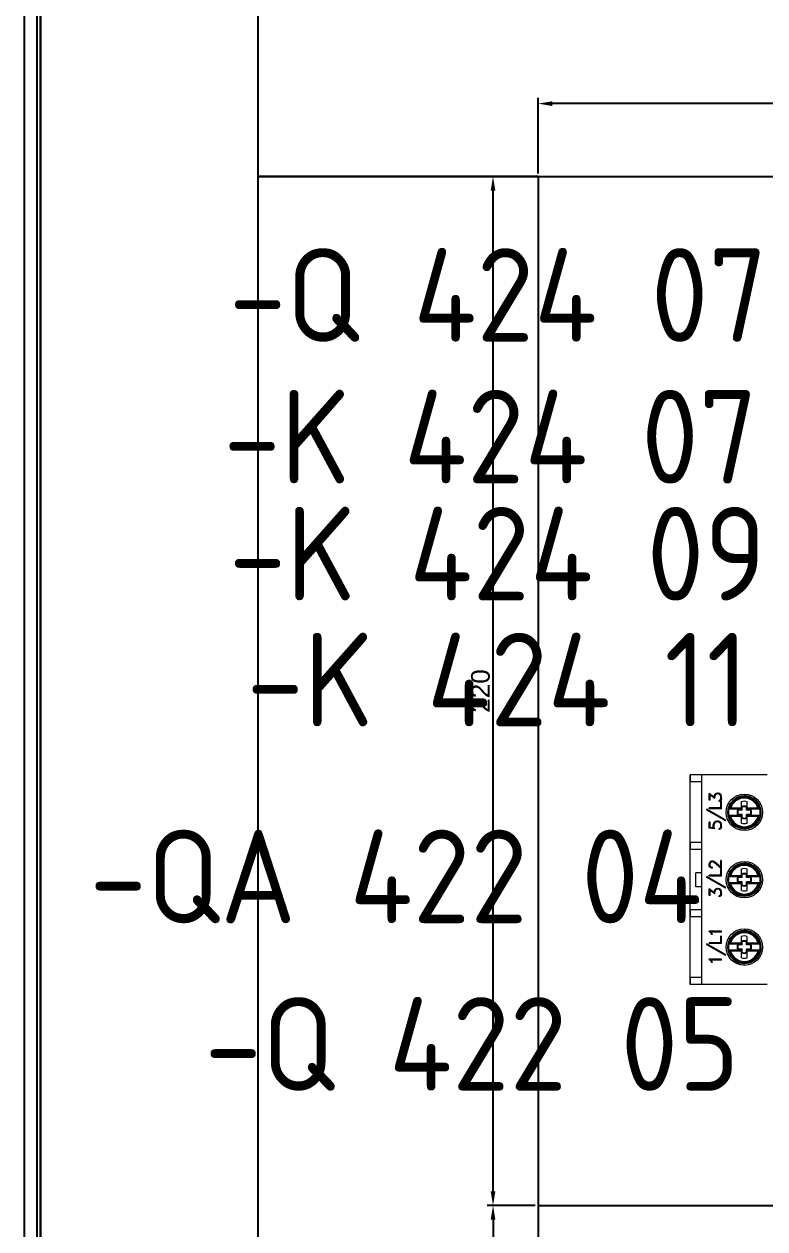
# Model space of a CAD drawing. Header units: millimetres. Extents: x 0 to 69574, y -5 to 41746.
# Drawn here: x 45240.5 to 45399, y 16214.4 to 16472 of the extents above; entities that cross this region are included whole.
import ezdxf
from ezdxf.enums import TextEntityAlignment as Align

# ---------------------------------------------------------------- set-up
doc = ezdxf.new("R2010")
doc.units = ezdxf.units.MM
doc.set_wipeout_variables(frame=1)
doc.layers.add('! NO PLOT !', color=7, linetype='Continuous', true_color=0xff75dd, plot=False)
doc.layers.add('000-PI-Oprema', color=30, linetype='Continuous', lineweight=5)
for name, color, linetype in [('000-PI-ORMAR', 2, 'Continuous'), ('000-PI_TEXT', 7, 'Continuous'), ('002-PI-Kabelska kanalica', 150, 'Continuous')]:
    doc.layers.add(name, color=color, linetype=linetype)
doc.styles.add('PI0', font='isocpeur.ttf', dxfattribs={"width": 0.9})
doc.styles.get("Standard").update_dxf_attribs({"font": 'arial.ttf'})
doc.dimstyles.new('ISO-25', dxfattribs={"dimtxt": 4, "dimasz": 3, "dimexe": 1.25, "dimexo": 0.625, "dimtad": 1, "dimtxsty": 'Standard', "dimcen": 3, "dimadec": 0, "dimazin": 0, "dimtfac": 1, "dimtmove": 0, "dimatfit": 3, "dimfxl": 1, "dimarcsym": 0})

# ---------------------------------------------------------------- blocks, each defined once
blk = doc.blocks.new('*U1083')
at = {"layer": '002-PI-Kabelska kanalica'}
for p, q in [((80, -100), (80, 836)), ((-20, -100), (80, -100))]:
    blk.add_line(p, q, dxfattribs=at)
blk = doc.blocks.new('*D753')
at = {"layer": '! NO PLOT !', "color": 0, "lineweight": -2, "ltscale": 0.25, "transparency": 16777216}
for p, q in [((45350.48, 16440.03), (45350.48, 16456.23)), ((45537.48, 16454.98), (45353.48, 16454.98)), ((45540.48, 16440.03), (45540.48, 16456.23))]:
    blk.add_line(p, q, dxfattribs=at)
at = {"layer": '! NO PLOT !', "color": 0, "ltscale": 0.25, "transparency": 16777216}
for points in [[(45353.48, 16455.48), (45353.48, 16454.48), (45350.48, 16454.98)], [(45537.48, 16455.48), (45537.48, 16454.48), (45540.48, 16454.98)]]:
    blk.add_solid(points, dxfattribs=at)
at = {"layer": 'Defpoints', "color": 0, "ltscale": 0.25, "transparency": 16777216}
for p in [(45350.48, 16454.98), (45350.48, 16439.4), (45540.48, 16439.4)]:
    blk.add_point(p, dxfattribs=at)
at = {"layer": '! NO PLOT !', "color": 0, "ltscale": 0.25, "transparency": 16777216, "insert": (45445.48, 16457.65), "char_height": 4, "attachment_point": 5}
blk.add_mtext('190', dxfattribs=at)
blk = doc.blocks.new('*D742')
at = {"layer": '! NO PLOT !', "color": 0, "lineweight": -2, "ltscale": 0.25, "transparency": 16777216}
for p, q in [((45331.11, 16439.4), (45342.07, 16439.4)), ((45340.82, 16222.4), (45340.82, 16436.4)), ((45349.86, 16219.4), (45339.57, 16219.4))]:
    blk.add_line(p, q, dxfattribs=at)
at = {"layer": '! NO PLOT !', "color": 0, "ltscale": 0.25, "transparency": 16777216}
for points in [[(45340.32, 16436.4), (45341.32, 16436.4), (45340.82, 16439.4)], [(45340.32, 16222.4), (45341.32, 16222.4), (45340.82, 16219.4)]]:
    blk.add_solid(points, dxfattribs=at)
at = {"layer": 'Defpoints', "color": 0, "ltscale": 0.25, "transparency": 16777216}
for p in [(45330.48, 16439.4), (45340.82, 16439.4), (45350.48, 16219.4)]:
    blk.add_point(p, dxfattribs=at)
at = {"layer": '! NO PLOT !', "color": 0, "ltscale": 0.25, "transparency": 16777216, "insert": (45338.15, 16329.4), "char_height": 4, "attachment_point": 5, "rotation": 90}
blk.add_mtext('220', dxfattribs=at)
blk = doc.blocks.new('8606.000_montažna')
at = {"layer": '000-PI-ORMAR'}
blk.add_line((50683.39, 38449.42), (50683.39, 36559.42), dxfattribs=at)
blk = doc.blocks.new('*D751')
at = {"layer": '! NO PLOT !', "color": 0, "lineweight": -2, "ltscale": 0.25, "transparency": 16777216}
for p, q in [((45349.86, 16219.4), (45339.57, 16219.4)), ((45340.82, 16216.4), (45340.82, 16182.4)), ((45349.86, 16179.4), (45339.57, 16179.4))]:
    blk.add_line(p, q, dxfattribs=at)
at = {"layer": '! NO PLOT !', "color": 0, "ltscale": 0.25, "transparency": 16777216}
for points in [[(45340.32, 16216.4), (45341.32, 16216.4), (45340.82, 16219.4)], [(45340.32, 16182.4), (45341.32, 16182.4), (45340.82, 16179.4)]]:
    blk.add_solid(points, dxfattribs=at)
at = {"layer": 'Defpoints', "color": 0, "ltscale": 0.25, "transparency": 16777216}
for p in [(45350.48, 16219.4), (45340.82, 16179.4), (45350.48, 16179.4)]:
    blk.add_point(p, dxfattribs=at)
at = {"layer": '! NO PLOT !', "color": 0, "ltscale": 0.25, "transparency": 16777216, "insert": (45338.15, 16199.4), "char_height": 4, "attachment_point": 5, "rotation": 90}
blk.add_mtext('40', dxfattribs=at)
blk = doc.blocks.new('*U1406')
at = {"layer": '002-PI-Kabelska kanalica'}
for p, q in [((-20, -100), (-20, 1510)), ((40, -100), (40, 1510)), ((-20, -100), (40, -100))]:
    blk.add_line(p, q, dxfattribs=at)
blk = doc.blocks.new('*U1086')
at = {"layer": '002-PI-Kabelska kanalica'}
for q in [(-20, 470), (20, -100)]:
    blk.add_line((-20, -100), q, dxfattribs=at)
blk = doc.blocks.new('3RW4026-1BB14')
blk.add_wipeout([(45618.42, 37573.12), (45663.22, 37573.12), (45663.22, 37448.12), (45618.42, 37448.12)]).dxf.layer = '000-PI-Oprema'
at = {"layer": '000-PI-Oprema'}
for p, q in [((45618.42, 37573.12), (45663.22, 37573.12)), ((45618.42, 37573.02), (45618.42, 37573.12)), ((45618.42, 37573.02), (45619.92, 37573.02)), ((45618.42, 37570.62), (45618.42, 37573.02)), ((45619.92, 37570.62), (45619.92, 37573.02)), ((45632.87, 37573.02), (45634.37, 37573.02)), ((45632.87, 37570.62), (45632.87, 37573.02)), ((45634.37, 37570.62), (45634.37, 37573.02)), ((45639.32, 37571.92), (45642.32, 37571.92)), ((45639.32, 37570.62), (45639.32, 37571.92)), ((45642.32, 37570.62), (45642.32, 37571.92)), ((45647.27, 37573.02), (45648.77, 37573.02)), ((45647.27, 37570.62), (45647.27, 37573.02)), ((45648.77, 37570.62), (45648.77, 37573.02)), ((45661.72, 37573.02), (45663.22, 37573.02)), ((45661.72, 37570.62), (45661.72, 37573.02)), ((45663.22, 37573.02), (45663.22, 37573.12)), ((45663.22, 37570.62), (45663.22, 37573.02)), ((45618.42, 37570.62), (45663.22, 37570.62)), ((45618.42, 37556.62), (45618.42, 37570.62)), ((45623.16, 37568.53), (45623.42, 37568.66)), ((45623.16, 37568.34), (45623.16, 37568.53)), ((45623.42, 37568.66), (45623.79, 37569.03)), ((45623.45, 37568.49), (45623.65, 37568.69)), ((45623.65, 37566.39), (45623.65, 37568.69)), ((45623.79, 37569.03), (45623.83, 37569.03)), ((45623.83, 37566.39), (45623.83, 37569.03)), ((45624.64, 37565.53), (45626.9, 37569.54)), ((45624.83, 37565.53), (45627.09, 37569.54)), ((45626.9, 37569.54), (45627.09, 37569.54)), ((45627.19, 37569.03), (45627.37, 37569.03)), ((45627.19, 37566.39), (45627.19, 37569.03)), ((45627.37, 37566.57), (45627.37, 37569.03)), ((45629.13, 37568.53), (45629.39, 37568.66)), ((45629.13, 37568.34), (45629.13, 37568.53)), ((45629.39, 37568.66), (45629.77, 37569.03)), ((45629.43, 37568.49), (45629.63, 37568.69)), ((45629.63, 37566.39), (45629.63, 37568.69)), ((45629.77, 37569.03), (45629.8, 37569.03)), ((45629.8, 37566.39), (45629.8, 37569.03)), ((45637.44, 37569.03), (45638.89, 37569.03)), ((45637.44, 37568.86), (45637.44, 37569.03)), ((45637.44, 37568.86), (45638.55, 37568.86)), ((45637.78, 37567.87), (45638.55, 37568.86)), ((45638.12, 37568.05), (45638.89, 37569.03)), ((45639.04, 37565.53), (45641.3, 37569.54)), ((45639.23, 37565.53), (45641.49, 37569.54)), ((45641.3, 37569.54), (45641.49, 37569.54)), ((45641.59, 37569.03), (45641.77, 37569.03)), ((45641.59, 37566.39), (45641.59, 37569.03)), ((45641.77, 37566.57), (45641.77, 37569.03)), ((45643.29, 37568.52), (45643.42, 37568.78)), ((45643.29, 37568.36), (45643.29, 37568.52)), ((45643.42, 37568.78), (45643.55, 37568.91)), ((45643.47, 37568.51), (45643.59, 37568.74)), ((45643.55, 37568.91), (45643.81, 37569.03)), ((45643.59, 37568.74), (45643.82, 37568.86)), ((45643.81, 37569.03), (45644.32, 37569.03)), ((45643.82, 37568.86), (45644.3, 37568.86)), ((45644.53, 37568.74), (45644.3, 37568.86)), ((45644.57, 37568.91), (45644.32, 37569.03)), ((45644.65, 37568.51), (45644.53, 37568.74)), ((45644.7, 37568.78), (45644.57, 37568.91)), ((45644.83, 37568.52), (45644.7, 37568.78)), ((45644.83, 37568.26), (45644.83, 37568.52)), ((45651.71, 37567.88), (45651.84, 37569.03)), ((45651.84, 37569.03), (45653.13, 37569.03)), ((45651.9, 37568.07), (45652.02, 37568.86)), ((45652.02, 37568.86), (45653.13, 37568.86)), ((45653.13, 37568.86), (45653.13, 37569.03)), ((45653.44, 37565.53), (45655.7, 37569.54)), ((45653.63, 37565.53), (45655.89, 37569.54)), ((45655.7, 37569.54), (45655.89, 37569.54)), ((45655.99, 37569.03), (45656.17, 37569.03)), ((45655.99, 37566.39), (45655.99, 37569.03)), ((45656.17, 37566.57), (45656.17, 37569.03)), ((45657.81, 37569.03), (45659.27, 37569.03)), ((45657.81, 37568.86), (45657.81, 37569.03)), ((45657.81, 37568.86), (45658.92, 37568.86)), ((45658.16, 37567.87), (45658.92, 37568.86)), ((45658.49, 37568.05), (45659.27, 37569.03)), ((45663.22, 37556.62), (45663.22, 37570.62)), ((45623.16, 37568.34), (45623.45, 37568.49)), ((45623.65, 37566.39), (45623.83, 37566.39)), ((45627.19, 37566.39), (45628.73, 37566.39)), ((45627.37, 37566.57), (45628.73, 37566.57)), ((45628.73, 37566.39), (45628.73, 37566.57)), ((45629.13, 37568.34), (45629.43, 37568.49)), ((45629.63, 37566.39), (45629.8, 37566.39)), ((45637.32, 37566.64), (45637.18, 37566.94)), ((45637.18, 37566.94), (45637.36, 37566.94)), ((45637.45, 37566.51), (45637.32, 37566.64)), ((45637.45, 37566.76), (45637.36, 37566.94)), ((45637.85, 37566.57), (45637.45, 37566.76)), ((45637.84, 37566.39), (45637.45, 37566.51)), ((45637.78, 37567.87), (45638.21, 37567.87)), ((45637.84, 37566.39), (45638.21, 37566.39)), ((45637.85, 37566.57), (45638.21, 37566.57)), ((45638.12, 37568.05), (45638.21, 37568.05)), ((45638.59, 37567.92), (45638.21, 37568.05)), ((45638.44, 37567.79), (45638.21, 37567.87)), ((45638.21, 37566.57), (45638.44, 37566.65)), ((45638.21, 37566.39), (45638.59, 37566.52)), ((45638.61, 37567.68), (45638.44, 37567.79)), ((45638.44, 37566.65), (45638.61, 37566.76)), ((45638.85, 37567.66), (45638.59, 37567.92)), ((45638.59, 37566.52), (45638.85, 37566.77)), ((45638.72, 37567.51), (45638.61, 37567.68)), ((45638.61, 37566.76), (45638.72, 37566.92)), ((45638.8, 37567.28), (45638.72, 37567.51)), ((45638.72, 37566.92), (45638.8, 37567.16)), ((45638.8, 37567.16), (45638.8, 37567.28)), ((45638.98, 37567.28), (45638.85, 37567.66)), ((45638.85, 37566.77), (45638.98, 37567.15)), ((45638.98, 37567.15), (45638.98, 37567.28)), ((45641.59, 37566.39), (45643.13, 37566.39)), ((45641.77, 37566.57), (45643.13, 37566.57)), ((45643.13, 37566.39), (45644.16, 37567.55)), ((45643.13, 37566.39), (45643.13, 37566.57)), ((45643.13, 37566.39), (45644.95, 37566.39)), ((45643.29, 37568.36), (45643.47, 37568.36)), ((45643.47, 37568.36), (45643.47, 37568.51)), ((45643.51, 37566.57), (45644.33, 37567.51)), ((45643.51, 37566.57), (45644.95, 37566.57)), ((45644.16, 37567.55), (45644.53, 37568.03)), ((45644.33, 37567.51), (45644.7, 37568)), ((45644.53, 37568.03), (45644.65, 37568.28)), ((45644.65, 37568.28), (45644.65, 37568.51)), ((45644.7, 37568), (45644.83, 37568.26)), ((45644.95, 37566.39), (45644.95, 37566.57)), ((45651.72, 37566.64), (45651.58, 37566.94)), ((45651.58, 37566.94), (45651.76, 37566.94)), ((45651.71, 37567.88), (45651.87, 37567.88)), ((45651.85, 37566.51), (45651.72, 37566.64)), ((45651.86, 37566.74), (45651.76, 37566.94)), ((45652.24, 37566.39), (45651.85, 37566.51)), ((45652.01, 37566.65), (45651.86, 37566.74)), ((45651.87, 37567.88), (45652.12, 37568)), ((45651.9, 37568.07), (45652.24, 37568.18)), ((45652.24, 37566.57), (45652.01, 37566.65)), ((45652.12, 37568), (45652.61, 37568)), ((45652.24, 37568.18), (45652.61, 37568.18)), ((45652.24, 37566.57), (45652.61, 37566.57)), ((45652.24, 37566.39), (45652.61, 37566.39)), ((45652.99, 37568.05), (45652.61, 37568.18)), ((45652.84, 37567.92), (45652.61, 37568)), ((45652.61, 37566.57), (45652.83, 37566.64)), ((45652.61, 37566.39), (45652.99, 37566.52)), ((45652.83, 37566.64), (45653.02, 37566.77)), ((45653.01, 37567.81), (45652.84, 37567.92)), ((45653.25, 37567.79), (45652.99, 37568.05)), ((45652.99, 37566.52), (45653.25, 37566.77)), ((45653.12, 37567.64), (45653.01, 37567.81)), ((45653.02, 37566.77), (45653.09, 37566.88)), ((45653.09, 37566.88), (45653.2, 37567.16)), ((45653.2, 37567.4), (45653.12, 37567.64)), ((45653.2, 37567.16), (45653.2, 37567.4)), ((45653.38, 37567.41), (45653.25, 37567.79)), ((45653.25, 37566.77), (45653.38, 37567.16)), ((45653.38, 37567.16), (45653.38, 37567.41)), ((45655.99, 37566.39), (45657.53, 37566.39)), ((45656.17, 37566.57), (45657.53, 37566.57)), ((45657.53, 37566.39), (45657.53, 37566.57)), ((45657.7, 37566.64), (45657.55, 37566.94)), ((45657.55, 37566.94), (45657.74, 37566.94)), ((45657.83, 37566.51), (45657.7, 37566.64)), ((45657.82, 37566.76), (45657.74, 37566.94)), ((45658.22, 37566.57), (45657.82, 37566.76)), ((45658.21, 37566.39), (45657.83, 37566.51)), ((45658.16, 37567.87), (45658.58, 37567.87)), ((45658.21, 37566.39), (45658.59, 37566.39)), ((45658.22, 37566.57), (45658.58, 37566.57)), ((45658.49, 37568.05), (45658.59, 37568.05)), ((45658.82, 37567.79), (45658.58, 37567.87)), ((45658.58, 37566.57), (45658.82, 37566.65)), ((45658.97, 37567.92), (45658.59, 37568.05)), ((45658.59, 37566.39), (45658.97, 37566.52)), ((45658.98, 37567.68), (45658.82, 37567.79)), ((45658.82, 37566.65), (45658.98, 37566.76)), ((45659.23, 37567.66), (45658.97, 37567.92)), ((45658.97, 37566.52), (45659.23, 37566.77)), ((45659.09, 37567.51), (45658.98, 37567.68)), ((45658.98, 37566.76), (45659.09, 37566.92)), ((45659.17, 37567.28), (45659.09, 37567.51)), ((45659.09, 37566.92), (45659.17, 37567.16)), ((45659.17, 37567.16), (45659.17, 37567.28)), ((45659.35, 37567.28), (45659.23, 37567.66)), ((45659.23, 37566.77), (45659.35, 37567.15)), ((45659.35, 37567.15), (45659.35, 37567.28)), ((45624.64, 37565.53), (45624.83, 37565.53)), ((45624.67, 37564.6), (45624.67, 37565.01)), ((45625.56, 37564.51), (45625.57, 37564.53)), ((45625.56, 37564.49), (45625.56, 37564.51)), ((45625.56, 37564.47), (45625.56, 37564.49)), ((45625.56, 37564.46), (45625.56, 37564.47)), ((45625.56, 37562.14), (45625.56, 37564.46)), ((45625.57, 37564.63), (45625.58, 37564.64)), ((45625.57, 37564.62), (45625.57, 37564.63)), ((45625.57, 37564.6), (45625.57, 37564.62)), ((45625.57, 37564.59), (45625.57, 37564.6)), ((45625.57, 37564.57), (45625.57, 37564.59)), ((45625.57, 37564.56), (45625.57, 37564.57)), ((45625.57, 37564.54), (45625.57, 37564.56)), ((45625.57, 37564.53), (45625.57, 37564.54)), ((45625.58, 37564.68), (45625.59, 37564.69)), ((45625.58, 37564.67), (45625.58, 37564.68)), ((45625.58, 37564.66), (45625.58, 37564.67)), ((45625.58, 37564.65), (45625.58, 37564.66)), ((45625.58, 37564.64), (45625.58, 37564.65)), ((45625.59, 37564.71), (45625.6, 37564.71)), ((45625.59, 37564.7), (45625.59, 37564.71)), ((45625.59, 37564.7), (45625.59, 37564.7)), ((45625.59, 37564.69), (45625.59, 37564.7)), ((45625.77, 37564.87), (45625.6, 37564.71)), ((45625.77, 37562.14), (45625.77, 37564.87)), ((45627.08, 37562.14), (45627.08, 37564.87)), ((45627.25, 37564.71), (45627.08, 37564.87)), ((45627.26, 37564.71), (45627.25, 37564.71)), ((45627.26, 37564.7), (45627.26, 37564.71)), ((45627.26, 37564.69), (45627.26, 37564.7)), ((45627.26, 37564.68), (45627.26, 37564.69)), ((45627.27, 37564.67), (45627.26, 37564.68)), ((45627.27, 37564.66), (45627.27, 37564.67)), ((45627.27, 37564.65), (45627.27, 37564.66)), ((45627.27, 37564.63), (45627.27, 37564.65)), ((45627.28, 37564.62), (45627.27, 37564.63)), ((45627.28, 37564.6), (45627.28, 37564.62)), ((45627.28, 37564.58), (45627.28, 37564.6)), ((45627.28, 37564.56), (45627.28, 37564.58)), ((45627.28, 37564.54), (45627.28, 37564.56)), ((45627.28, 37564.52), (45627.28, 37564.54)), ((45627.28, 37564.5), (45627.28, 37564.52)), ((45627.29, 37564.48), (45627.28, 37564.5)), ((45627.29, 37564.46), (45627.29, 37564.48)), ((45627.29, 37562.14), (45627.29, 37564.46)), ((45628.18, 37564.6), (45628.18, 37565.01)), ((45639.04, 37565.53), (45639.23, 37565.53)), ((45639.07, 37564.6), (45639.07, 37565.01)), ((45639.96, 37564.52), (45639.97, 37564.54)), ((45639.96, 37564.5), (45639.96, 37564.52)), ((45639.96, 37564.48), (45639.96, 37564.5)), ((45639.96, 37564.46), (45639.96, 37564.48)), ((45639.96, 37562.14), (45639.96, 37564.46)), ((45639.97, 37564.63), (45639.98, 37564.65)), ((45639.97, 37564.62), (45639.97, 37564.63)), ((45639.97, 37564.6), (45639.97, 37564.62)), ((45639.97, 37564.58), (45639.97, 37564.6)), ((45639.97, 37564.56), (45639.97, 37564.58)), ((45639.97, 37564.54), (45639.97, 37564.56)), ((45639.98, 37564.68), (45639.99, 37564.69)), ((45639.98, 37564.67), (45639.98, 37564.68)), ((45639.98, 37564.66), (45639.98, 37564.67)), ((45639.98, 37564.65), (45639.98, 37564.66)), ((45639.99, 37564.71), (45640, 37564.71)), ((45639.99, 37564.7), (45639.99, 37564.71)), ((45639.99, 37564.69), (45639.99, 37564.7)), ((45640.17, 37564.87), (45640, 37564.71)), ((45640.17, 37562.14), (45640.17, 37564.87)), ((45641.48, 37562.14), (45641.48, 37564.87)), ((45641.65, 37564.71), (45641.48, 37564.87)), ((45641.66, 37564.71), (45641.65, 37564.71)), ((45641.66, 37564.7), (45641.66, 37564.71)), ((45641.66, 37564.69), (45641.66, 37564.7)), ((45641.66, 37564.68), (45641.66, 37564.69)), ((45641.67, 37564.67), (45641.66, 37564.68)), ((45641.67, 37564.66), (45641.67, 37564.67)), ((45641.67, 37564.65), (45641.67, 37564.66)), ((45641.67, 37564.63), (45641.67, 37564.65)), ((45641.68, 37564.62), (45641.67, 37564.63)), ((45641.68, 37564.6), (45641.68, 37564.62)), ((45641.68, 37564.58), (45641.68, 37564.6)), ((45641.68, 37564.56), (45641.68, 37564.58)), ((45641.68, 37564.54), (45641.68, 37564.56)), ((45641.68, 37564.52), (45641.68, 37564.54)), ((45641.68, 37564.5), (45641.68, 37564.52)), ((45641.69, 37564.48), (45641.68, 37564.5)), ((45641.69, 37564.46), (45641.69, 37564.48)), ((45641.69, 37562.14), (45641.69, 37564.46)), ((45642.58, 37564.6), (45642.58, 37565.01)), ((45653.44, 37565.53), (45653.63, 37565.53)), ((45653.47, 37564.6), (45653.47, 37565.01)), ((45654.36, 37564.51), (45654.37, 37564.53)), ((45654.36, 37564.49), (45654.36, 37564.51)), ((45654.36, 37564.47), (45654.36, 37564.49)), ((45654.36, 37564.46), (45654.36, 37564.47)), ((45654.36, 37562.14), (45654.36, 37564.46)), ((45654.37, 37564.63), (45654.38, 37564.64)), ((45654.37, 37564.62), (45654.37, 37564.63)), ((45654.37, 37564.6), (45654.37, 37564.62)), ((45654.37, 37564.59), (45654.37, 37564.6)), ((45654.37, 37564.57), (45654.37, 37564.59)), ((45654.37, 37564.56), (45654.37, 37564.57)), ((45654.37, 37564.54), (45654.37, 37564.56)), ((45654.37, 37564.53), (45654.37, 37564.54)), ((45654.38, 37564.68), (45654.39, 37564.69)), ((45654.38, 37564.67), (45654.38, 37564.68)), ((45654.38, 37564.66), (45654.38, 37564.67)), ((45654.38, 37564.65), (45654.38, 37564.66)), ((45654.38, 37564.64), (45654.38, 37564.65)), ((45654.39, 37564.71), (45654.4, 37564.71)), ((45654.39, 37564.7), (45654.39, 37564.71)), ((45654.39, 37564.7), (45654.39, 37564.7)), ((45654.39, 37564.69), (45654.39, 37564.7)), ((45654.57, 37564.87), (45654.4, 37564.71)), ((45654.57, 37562.14), (45654.57, 37564.87)), ((45655.88, 37562.14), (45655.88, 37564.87)), ((45656.05, 37564.71), (45655.88, 37564.87)), ((45656.06, 37564.71), (45656.05, 37564.71)), ((45656.06, 37564.7), (45656.06, 37564.71)), ((45656.06, 37564.69), (45656.06, 37564.7)), ((45656.06, 37564.68), (45656.06, 37564.69)), ((45656.07, 37564.67), (45656.06, 37564.68)), ((45656.07, 37564.66), (45656.07, 37564.67)), ((45656.07, 37564.65), (45656.07, 37564.66)), ((45656.07, 37564.63), (45656.07, 37564.65)), ((45656.08, 37564.62), (45656.07, 37564.63)), ((45656.08, 37564.6), (45656.08, 37564.62)), ((45656.08, 37564.58), (45656.08, 37564.6)), ((45656.08, 37564.56), (45656.08, 37564.58)), ((45656.08, 37564.54), (45656.08, 37564.56)), ((45656.08, 37564.52), (45656.08, 37564.54)), ((45656.08, 37564.5), (45656.08, 37564.52)), ((45656.09, 37564.48), (45656.08, 37564.5)), ((45656.09, 37564.46), (45656.09, 37564.48)), ((45656.09, 37562.14), (45656.09, 37564.46)), ((45656.98, 37564.6), (45656.98, 37565.01)), ((45622.89, 37561.34), (45622.88, 37561.52)), ((45622.9, 37561.15), (45622.89, 37561.34)), ((45622.93, 37560.97), (45622.9, 37561.15)), ((45622.96, 37560.79), (45622.93, 37560.97)), ((45623, 37560.61), (45622.96, 37560.79)), ((45624.13, 37562.14), (45625.56, 37562.14)), ((45624.13, 37560.91), (45625.56, 37560.91)), ((45625.22, 37562.11), (45625.21, 37562.13)), ((45625.21, 37562.13), (45625.81, 37562.13)), ((45625.21, 37560.91), (45625.22, 37560.94)), ((45625.21, 37560.91), (45625.81, 37560.91)), ((45625.24, 37562.08), (45625.22, 37562.11)), ((45625.22, 37560.94), (45625.24, 37560.97)), ((45625.26, 37562.05), (45625.24, 37562.08)), ((45625.24, 37560.97), (45625.26, 37560.99)), ((45625.27, 37562.03), (45625.26, 37562.05)), ((45625.26, 37560.99), (45625.27, 37561.02)), ((45625.29, 37562), (45625.27, 37562.03)), ((45625.27, 37561.02), (45625.29, 37561.04)), ((45625.31, 37561.98), (45625.29, 37562)), ((45625.29, 37561.04), (45625.31, 37561.07)), ((45625.31, 37561.98), (45625.97, 37561.98)), ((45625.31, 37561.07), (45625.97, 37561.07)), ((45625.56, 37562.14), (45625.77, 37562.14)), ((45625.56, 37560.91), (45625.77, 37560.91)), ((45625.56, 37558.59), (45625.56, 37560.91)), ((45625.77, 37558.18), (45625.77, 37560.91)), ((45625.84, 37562.91), (45625.81, 37562.93)), ((45625.81, 37562.13), (45625.81, 37562.93)), ((45625.97, 37561.98), (45625.81, 37562.13)), ((45625.81, 37560.91), (45625.97, 37561.07)), ((45625.81, 37560.12), (45625.81, 37560.91)), ((45625.87, 37562.9), (45625.84, 37562.91)), ((45625.89, 37562.88), (45625.87, 37562.9)), ((45625.92, 37562.86), (45625.89, 37562.88)), ((45625.95, 37562.85), (45625.92, 37562.86)), ((45625.97, 37562.83), (45625.95, 37562.85)), ((45625.97, 37561.98), (45625.97, 37562.83)), ((45625.97, 37560.22), (45625.97, 37561.07)), ((45626.88, 37562.83), (45626.9, 37562.85)), ((45626.88, 37561.98), (45626.88, 37562.83)), ((45626.88, 37561.98), (45627.03, 37562.13)), ((45626.88, 37561.98), (45627.54, 37561.98)), ((45627.03, 37560.91), (45626.88, 37561.07)), ((45626.88, 37561.07), (45627.54, 37561.07)), ((45626.88, 37560.22), (45626.88, 37561.07)), ((45626.9, 37562.85), (45626.93, 37562.86)), ((45626.93, 37562.86), (45626.95, 37562.88)), ((45626.95, 37562.88), (45626.98, 37562.9)), ((45626.98, 37562.9), (45627.01, 37562.91)), ((45627.01, 37562.91), (45627.03, 37562.93)), ((45627.03, 37562.13), (45627.03, 37562.93)), ((45627.03, 37562.13), (45627.64, 37562.13)), ((45627.03, 37560.91), (45627.64, 37560.91)), ((45627.03, 37560.12), (45627.03, 37560.91)), ((45627.08, 37562.14), (45627.29, 37562.14)), ((45627.08, 37560.91), (45627.29, 37560.91)), ((45627.08, 37558.18), (45627.08, 37560.91)), ((45627.29, 37562.14), (45628.72, 37562.14)), ((45627.29, 37560.91), (45628.72, 37560.91)), ((45627.29, 37558.59), (45627.29, 37560.91)), ((45627.54, 37561.98), (45627.56, 37562)), ((45627.56, 37561.04), (45627.54, 37561.07)), ((45627.56, 37562), (45627.58, 37562.03)), ((45627.58, 37561.02), (45627.56, 37561.04)), ((45627.58, 37562.03), (45627.59, 37562.05)), ((45627.59, 37560.99), (45627.58, 37561.02)), ((45627.59, 37562.05), (45627.61, 37562.08)), ((45627.61, 37560.97), (45627.59, 37560.99)), ((45627.61, 37562.08), (45627.63, 37562.11)), ((45627.63, 37560.94), (45627.61, 37560.97)), ((45627.63, 37562.11), (45627.64, 37562.13)), ((45627.64, 37560.91), (45627.63, 37560.94)), ((45629.85, 37560.61), (45629.89, 37560.79)), ((45629.89, 37560.79), (45629.92, 37560.97)), ((45629.92, 37560.97), (45629.95, 37561.15)), ((45629.95, 37561.15), (45629.96, 37561.34)), ((45629.96, 37561.34), (45629.97, 37561.52)), ((45637.29, 37561.34), (45637.28, 37561.52)), ((45637.3, 37561.15), (45637.29, 37561.34)), ((45637.33, 37560.97), (45637.3, 37561.15)), ((45637.36, 37560.79), (45637.33, 37560.97)), ((45637.4, 37560.61), (45637.36, 37560.79)), ((45638.53, 37562.14), (45639.96, 37562.14)), ((45638.53, 37560.91), (45639.96, 37560.91)), ((45639.62, 37562.11), (45639.61, 37562.13)), ((45639.61, 37562.13), (45640.21, 37562.13)), ((45639.61, 37560.91), (45639.62, 37560.94)), ((45639.61, 37560.91), (45640.21, 37560.91)), ((45639.64, 37562.08), (45639.62, 37562.11)), ((45639.62, 37560.94), (45639.64, 37560.97)), ((45639.66, 37562.05), (45639.64, 37562.08)), ((45639.64, 37560.97), (45639.66, 37560.99)), ((45639.67, 37562.03), (45639.66, 37562.05)), ((45639.66, 37560.99), (45639.67, 37561.02)), ((45639.69, 37562), (45639.67, 37562.03)), ((45639.67, 37561.02), (45639.69, 37561.04)), ((45639.71, 37561.98), (45639.69, 37562)), ((45639.69, 37561.04), (45639.71, 37561.07)), ((45639.71, 37561.98), (45640.37, 37561.98)), ((45639.71, 37561.07), (45640.37, 37561.07)), ((45639.96, 37562.14), (45640.17, 37562.14)), ((45639.96, 37560.91), (45640.17, 37560.91)), ((45639.96, 37558.59), (45639.96, 37560.91)), ((45640.17, 37558.18), (45640.17, 37560.91)), ((45640.24, 37562.91), (45640.21, 37562.93)), ((45640.21, 37562.13), (45640.21, 37562.93)), ((45640.37, 37561.98), (45640.21, 37562.13)), ((45640.21, 37560.91), (45640.37, 37561.07)), ((45640.21, 37560.12), (45640.21, 37560.91)), ((45640.27, 37562.9), (45640.24, 37562.91)), ((45640.29, 37562.88), (45640.27, 37562.9)), ((45640.32, 37562.86), (45640.29, 37562.88)), ((45640.35, 37562.85), (45640.32, 37562.86)), ((45640.37, 37562.83), (45640.35, 37562.85)), ((45640.37, 37561.98), (45640.37, 37562.83)), ((45640.37, 37560.22), (45640.37, 37561.07)), ((45641.28, 37562.83), (45641.3, 37562.85)), ((45641.28, 37561.98), (45641.28, 37562.83)), ((45641.28, 37561.98), (45641.43, 37562.13)), ((45641.28, 37561.98), (45641.94, 37561.98)), ((45641.43, 37560.91), (45641.28, 37561.07)), ((45641.28, 37561.07), (45641.94, 37561.07)), ((45641.28, 37560.22), (45641.28, 37561.07)), ((45641.3, 37562.85), (45641.33, 37562.86)), ((45641.33, 37562.86), (45641.35, 37562.88)), ((45641.35, 37562.88), (45641.38, 37562.9)), ((45641.38, 37562.9), (45641.41, 37562.91)), ((45641.41, 37562.91), (45641.43, 37562.93)), ((45641.43, 37562.13), (45641.43, 37562.93)), ((45641.43, 37562.13), (45642.04, 37562.13)), ((45641.43, 37560.91), (45642.04, 37560.91)), ((45641.43, 37560.12), (45641.43, 37560.91)), ((45641.48, 37562.14), (45641.69, 37562.14)), ((45641.48, 37560.91), (45641.69, 37560.91)), ((45641.48, 37558.18), (45641.48, 37560.91)), ((45641.69, 37562.14), (45643.12, 37562.14)), ((45641.69, 37560.91), (45643.12, 37560.91)), ((45641.69, 37558.59), (45641.69, 37560.91)), ((45641.94, 37561.98), (45641.96, 37562)), ((45641.96, 37561.04), (45641.94, 37561.07)), ((45641.96, 37562), (45641.98, 37562.03)), ((45641.98, 37561.02), (45641.96, 37561.04)), ((45641.98, 37562.03), (45641.99, 37562.05)), ((45641.99, 37560.99), (45641.98, 37561.02)), ((45641.99, 37562.05), (45642.01, 37562.08)), ((45642.01, 37560.97), (45641.99, 37560.99)), ((45642.01, 37562.08), (45642.03, 37562.11)), ((45642.03, 37560.94), (45642.01, 37560.97)), ((45642.03, 37562.11), (45642.04, 37562.13)), ((45642.04, 37560.91), (45642.03, 37560.94)), ((45644.25, 37560.61), (45644.29, 37560.79)), ((45644.29, 37560.79), (45644.32, 37560.97)), ((45644.32, 37560.97), (45644.35, 37561.15)), ((45644.35, 37561.15), (45644.36, 37561.34)), ((45644.36, 37561.34), (45644.37, 37561.52)), ((45651.69, 37561.34), (45651.68, 37561.52)), ((45651.7, 37561.15), (45651.69, 37561.34)), ((45651.73, 37560.97), (45651.7, 37561.15)), ((45651.76, 37560.79), (45651.73, 37560.97)), ((45651.8, 37560.61), (45651.76, 37560.79)), ((45652.93, 37562.14), (45654.57, 37562.14)), ((45652.93, 37560.91), (45654.57, 37560.91)), ((45654.02, 37562.11), (45654.01, 37562.13)), ((45654.01, 37562.13), (45654.61, 37562.13)), ((45654.01, 37560.91), (45654.02, 37560.94)), ((45654.01, 37560.91), (45654.61, 37560.91)), ((45654.04, 37562.08), (45654.02, 37562.11)), ((45654.02, 37560.94), (45654.04, 37560.97)), ((45654.06, 37562.05), (45654.04, 37562.08)), ((45654.04, 37560.97), (45654.06, 37560.99)), ((45654.07, 37562.03), (45654.06, 37562.05)), ((45654.06, 37560.99), (45654.07, 37561.02)), ((45654.09, 37562), (45654.07, 37562.03)), ((45654.07, 37561.02), (45654.09, 37561.04)), ((45654.11, 37561.98), (45654.09, 37562)), ((45654.09, 37561.04), (45654.11, 37561.07)), ((45654.11, 37561.98), (45654.77, 37561.98)), ((45654.11, 37561.07), (45654.77, 37561.07)), ((45654.36, 37558.59), (45654.36, 37560.91)), ((45654.57, 37558.18), (45654.57, 37560.91)), ((45654.64, 37562.91), (45654.61, 37562.93)), ((45654.61, 37562.13), (45654.61, 37562.93)), ((45654.77, 37561.98), (45654.61, 37562.13)), ((45654.61, 37560.91), (45654.77, 37561.07)), ((45654.61, 37560.12), (45654.61, 37560.91)), ((45654.67, 37562.9), (45654.64, 37562.91)), ((45654.69, 37562.88), (45654.67, 37562.9)), ((45654.72, 37562.86), (45654.69, 37562.88)), ((45654.75, 37562.85), (45654.72, 37562.86)), ((45654.77, 37562.83), (45654.75, 37562.85)), ((45654.77, 37561.98), (45654.77, 37562.83)), ((45654.77, 37560.22), (45654.77, 37561.07)), ((45655.68, 37562.83), (45655.7, 37562.85)), ((45655.68, 37561.98), (45655.68, 37562.83)), ((45655.68, 37561.98), (45655.83, 37562.13)), ((45655.68, 37561.98), (45656.34, 37561.98)), ((45655.83, 37560.91), (45655.68, 37561.07)), ((45655.68, 37561.07), (45656.34, 37561.07)), ((45655.68, 37560.22), (45655.68, 37561.07)), ((45655.7, 37562.85), (45655.73, 37562.86)), ((45655.73, 37562.86), (45655.75, 37562.88)), ((45655.75, 37562.88), (45655.78, 37562.9)), ((45655.78, 37562.9), (45655.81, 37562.91)), ((45655.81, 37562.91), (45655.83, 37562.93)), ((45655.83, 37562.13), (45655.83, 37562.93)), ((45655.83, 37562.13), (45656.44, 37562.13)), ((45655.83, 37560.91), (45656.44, 37560.91)), ((45655.83, 37560.12), (45655.83, 37560.91)), ((45655.88, 37562.14), (45656.09, 37562.14)), ((45655.88, 37560.91), (45656.09, 37560.91)), ((45655.88, 37558.18), (45655.88, 37560.91)), ((45656.09, 37562.14), (45657.52, 37562.14)), ((45656.09, 37560.91), (45657.52, 37560.91)), ((45656.09, 37558.59), (45656.09, 37560.91)), ((45656.34, 37561.98), (45656.36, 37562)), ((45656.36, 37561.04), (45656.34, 37561.07)), ((45656.36, 37562), (45656.38, 37562.03)), ((45656.38, 37561.02), (45656.36, 37561.04)), ((45656.38, 37562.03), (45656.39, 37562.05)), ((45656.39, 37560.99), (45656.38, 37561.02)), ((45656.39, 37562.05), (45656.41, 37562.08)), ((45656.41, 37560.97), (45656.39, 37560.99)), ((45656.41, 37562.08), (45656.43, 37562.11)), ((45656.43, 37560.94), (45656.41, 37560.97)), ((45656.43, 37562.11), (45656.44, 37562.13)), ((45656.44, 37560.91), (45656.43, 37560.94)), ((45658.65, 37560.61), (45658.69, 37560.79)), ((45658.69, 37560.79), (45658.72, 37560.97)), ((45658.72, 37560.97), (45658.75, 37561.15)), ((45658.75, 37561.15), (45658.76, 37561.34)), ((45658.76, 37561.34), (45658.77, 37561.52)), ((45623.06, 37560.43), (45623, 37560.61)), ((45623.12, 37560.25), (45623.06, 37560.43)), ((45623.19, 37560.08), (45623.12, 37560.25)), ((45623.27, 37559.91), (45623.19, 37560.08)), ((45623.36, 37559.75), (45623.27, 37559.91)), ((45623.45, 37559.59), (45623.36, 37559.75)), ((45623.56, 37559.44), (45623.45, 37559.59)), ((45623.67, 37559.29), (45623.56, 37559.44)), ((45623.79, 37559.15), (45623.67, 37559.29)), ((45623.92, 37559.02), (45623.79, 37559.15)), ((45624.05, 37558.89), (45623.92, 37559.02)), ((45624.2, 37558.77), (45624.05, 37558.89)), ((45624.34, 37558.66), (45624.2, 37558.77)), ((45624.5, 37558.55), (45624.34, 37558.66)), ((45624.65, 37558.46), (45624.5, 37558.55)), ((45624.82, 37558.37), (45624.65, 37558.46)), ((45624.67, 37558.04), (45624.67, 37558.44)), ((45624.98, 37558.29), (45624.82, 37558.37)), ((45625.15, 37558.22), (45624.98, 37558.29)), ((45625.33, 37558.15), (45625.15, 37558.22)), ((45625.56, 37558.57), (45625.56, 37558.59)), ((45625.56, 37558.55), (45625.56, 37558.57)), ((45625.56, 37558.53), (45625.56, 37558.55)), ((45625.57, 37558.51), (45625.56, 37558.53)), ((45625.57, 37558.49), (45625.57, 37558.51)), ((45625.57, 37558.47), (45625.57, 37558.49)), ((45625.57, 37558.45), (45625.57, 37558.47)), ((45625.57, 37558.43), (45625.57, 37558.45)), ((45625.57, 37558.41), (45625.57, 37558.43)), ((45625.58, 37558.4), (45625.57, 37558.41)), ((45625.58, 37558.39), (45625.58, 37558.4)), ((45625.58, 37558.37), (45625.58, 37558.39)), ((45625.58, 37558.36), (45625.58, 37558.37)), ((45625.59, 37558.35), (45625.58, 37558.36)), ((45625.59, 37558.35), (45625.59, 37558.35)), ((45625.59, 37558.34), (45625.59, 37558.35)), ((45625.6, 37558.34), (45625.59, 37558.34)), ((45625.6, 37558.34), (45625.77, 37558.18)), ((45625.81, 37560.12), (45625.84, 37560.13)), ((45625.84, 37560.13), (45625.87, 37560.15)), ((45625.87, 37560.15), (45625.89, 37560.17)), ((45625.89, 37560.17), (45625.92, 37560.18)), ((45625.92, 37560.18), (45625.95, 37560.2)), ((45625.95, 37560.2), (45625.97, 37560.22)), ((45626.9, 37560.2), (45626.88, 37560.22)), ((45626.93, 37560.18), (45626.9, 37560.2)), ((45626.95, 37560.17), (45626.93, 37560.18)), ((45626.98, 37560.15), (45626.95, 37560.17)), ((45627.01, 37560.13), (45626.98, 37560.15)), ((45627.03, 37560.12), (45627.01, 37560.13)), ((45627.08, 37558.18), (45627.25, 37558.34)), ((45627.25, 37558.34), (45627.26, 37558.34)), ((45627.26, 37558.36), (45627.27, 37558.37)), ((45627.26, 37558.35), (45627.26, 37558.36)), ((45627.26, 37558.34), (45627.26, 37558.35)), ((45627.26, 37558.35), (45627.26, 37558.35)), ((45627.27, 37558.41), (45627.28, 37558.43)), ((45627.27, 37558.4), (45627.27, 37558.41)), ((45627.27, 37558.39), (45627.27, 37558.4)), ((45627.27, 37558.37), (45627.27, 37558.39)), ((45627.28, 37558.55), (45627.29, 37558.57)), ((45627.28, 37558.53), (45627.28, 37558.55)), ((45627.28, 37558.51), (45627.28, 37558.53)), ((45627.28, 37558.49), (45627.28, 37558.51)), ((45627.28, 37558.47), (45627.28, 37558.49)), ((45627.28, 37558.45), (45627.28, 37558.47)), ((45627.28, 37558.43), (45627.28, 37558.45)), ((45627.29, 37558.57), (45627.29, 37558.59)), ((45627.52, 37558.15), (45627.69, 37558.22)), ((45627.69, 37558.22), (45627.87, 37558.29)), ((45627.87, 37558.29), (45628.03, 37558.37)), ((45628.03, 37558.37), (45628.2, 37558.46)), ((45628.18, 37558.04), (45628.18, 37558.44)), ((45628.2, 37558.46), (45628.35, 37558.55)), ((45628.35, 37558.55), (45628.51, 37558.66)), ((45628.51, 37558.66), (45628.65, 37558.77)), ((45628.65, 37558.77), (45628.8, 37558.89)), ((45628.8, 37558.89), (45628.93, 37559.02)), ((45628.93, 37559.02), (45629.06, 37559.15)), ((45629.06, 37559.15), (45629.18, 37559.29)), ((45629.18, 37559.29), (45629.29, 37559.44)), ((45629.29, 37559.44), (45629.4, 37559.59)), ((45629.4, 37559.59), (45629.49, 37559.75)), ((45629.49, 37559.75), (45629.58, 37559.91)), ((45629.58, 37559.91), (45629.66, 37560.08)), ((45629.66, 37560.08), (45629.73, 37560.25)), ((45629.73, 37560.25), (45629.79, 37560.43)), ((45629.79, 37560.43), (45629.85, 37560.61)), ((45637.46, 37560.43), (45637.4, 37560.61)), ((45637.52, 37560.25), (45637.46, 37560.43)), ((45637.59, 37560.08), (45637.52, 37560.25)), ((45637.67, 37559.91), (45637.59, 37560.08)), ((45637.76, 37559.75), (45637.67, 37559.91)), ((45637.85, 37559.59), (45637.76, 37559.75)), ((45637.96, 37559.44), (45637.85, 37559.59)), ((45638.07, 37559.29), (45637.96, 37559.44)), ((45638.19, 37559.15), (45638.07, 37559.29)), ((45638.32, 37559.02), (45638.19, 37559.15)), ((45638.45, 37558.89), (45638.32, 37559.02)), ((45638.6, 37558.77), (45638.45, 37558.89)), ((45638.74, 37558.66), (45638.6, 37558.77)), ((45638.9, 37558.55), (45638.74, 37558.66)), ((45639.05, 37558.46), (45638.9, 37558.55)), ((45639.22, 37558.37), (45639.05, 37558.46)), ((45639.07, 37558.04), (45639.07, 37558.44)), ((45639.38, 37558.29), (45639.22, 37558.37)), ((45639.55, 37558.22), (45639.38, 37558.29)), ((45639.73, 37558.15), (45639.55, 37558.22)), ((45639.96, 37558.57), (45639.96, 37558.59)), ((45639.96, 37558.55), (45639.96, 37558.57)), ((45639.96, 37558.53), (45639.96, 37558.55)), ((45639.97, 37558.51), (45639.96, 37558.53)), ((45639.97, 37558.49), (45639.97, 37558.51)), ((45639.97, 37558.47), (45639.97, 37558.49)), ((45639.97, 37558.45), (45639.97, 37558.47)), ((45639.97, 37558.43), (45639.97, 37558.45)), ((45639.97, 37558.41), (45639.97, 37558.43)), ((45639.98, 37558.4), (45639.97, 37558.41)), ((45639.98, 37558.39), (45639.98, 37558.4)), ((45639.98, 37558.37), (45639.98, 37558.39)), ((45639.98, 37558.36), (45639.98, 37558.37)), ((45639.99, 37558.35), (45639.98, 37558.36)), ((45639.99, 37558.35), (45639.99, 37558.35)), ((45639.99, 37558.34), (45639.99, 37558.35)), ((45640, 37558.34), (45639.99, 37558.34)), ((45640, 37558.34), (45640.17, 37558.18)), ((45640.21, 37560.12), (45640.24, 37560.13)), ((45640.24, 37560.13), (45640.27, 37560.15)), ((45640.27, 37560.15), (45640.29, 37560.17)), ((45640.29, 37560.17), (45640.32, 37560.18)), ((45640.32, 37560.18), (45640.35, 37560.2)), ((45640.35, 37560.2), (45640.37, 37560.22)), ((45641.3, 37560.2), (45641.28, 37560.22)), ((45641.33, 37560.18), (45641.3, 37560.2)), ((45641.35, 37560.17), (45641.33, 37560.18)), ((45641.38, 37560.15), (45641.35, 37560.17)), ((45641.41, 37560.13), (45641.38, 37560.15)), ((45641.43, 37560.12), (45641.41, 37560.13)), ((45641.48, 37558.18), (45641.65, 37558.34)), ((45641.65, 37558.34), (45641.66, 37558.34)), ((45641.66, 37558.36), (45641.67, 37558.37)), ((45641.66, 37558.35), (45641.66, 37558.36)), ((45641.66, 37558.34), (45641.66, 37558.35)), ((45641.66, 37558.35), (45641.66, 37558.35)), ((45641.67, 37558.41), (45641.68, 37558.43)), ((45641.67, 37558.4), (45641.67, 37558.41)), ((45641.67, 37558.39), (45641.67, 37558.4)), ((45641.67, 37558.37), (45641.67, 37558.39)), ((45641.68, 37558.55), (45641.69, 37558.57)), ((45641.68, 37558.53), (45641.68, 37558.55)), ((45641.68, 37558.51), (45641.68, 37558.53)), ((45641.68, 37558.49), (45641.68, 37558.51)), ((45641.68, 37558.47), (45641.68, 37558.49)), ((45641.68, 37558.45), (45641.68, 37558.47)), ((45641.68, 37558.43), (45641.68, 37558.45)), ((45641.69, 37558.57), (45641.69, 37558.59)), ((45641.92, 37558.15), (45642.09, 37558.22)), ((45642.09, 37558.22), (45642.27, 37558.29)), ((45642.27, 37558.29), (45642.43, 37558.37)), ((45642.43, 37558.37), (45642.6, 37558.46)), ((45642.58, 37558.04), (45642.58, 37558.44)), ((45642.6, 37558.46), (45642.75, 37558.55)), ((45642.75, 37558.55), (45642.91, 37558.66)), ((45642.91, 37558.66), (45643.05, 37558.77)), ((45643.05, 37558.77), (45643.2, 37558.89)), ((45643.2, 37558.89), (45643.33, 37559.02)), ((45643.33, 37559.02), (45643.46, 37559.15)), ((45643.46, 37559.15), (45643.58, 37559.29)), ((45643.58, 37559.29), (45643.69, 37559.44)), ((45643.69, 37559.44), (45643.8, 37559.59)), ((45643.8, 37559.59), (45643.89, 37559.75)), ((45643.89, 37559.75), (45643.98, 37559.91)), ((45643.98, 37559.91), (45644.06, 37560.08)), ((45644.06, 37560.08), (45644.13, 37560.25)), ((45644.13, 37560.25), (45644.19, 37560.43)), ((45644.19, 37560.43), (45644.25, 37560.61)), ((45651.86, 37560.43), (45651.8, 37560.61)), ((45651.92, 37560.25), (45651.86, 37560.43)), ((45651.99, 37560.08), (45651.92, 37560.25)), ((45652.07, 37559.91), (45651.99, 37560.08)), ((45652.16, 37559.75), (45652.07, 37559.91)), ((45652.25, 37559.59), (45652.16, 37559.75)), ((45652.36, 37559.44), (45652.25, 37559.59)), ((45652.47, 37559.29), (45652.36, 37559.44)), ((45652.59, 37559.15), (45652.47, 37559.29)), ((45652.72, 37559.02), (45652.59, 37559.15)), ((45652.85, 37558.89), (45652.72, 37559.02)), ((45653, 37558.77), (45652.85, 37558.89)), ((45653.14, 37558.66), (45653, 37558.77)), ((45653.3, 37558.55), (45653.14, 37558.66)), ((45653.45, 37558.46), (45653.3, 37558.55)), ((45653.62, 37558.37), (45653.45, 37558.46)), ((45653.47, 37558.04), (45653.47, 37558.44)), ((45653.78, 37558.29), (45653.62, 37558.37)), ((45653.95, 37558.22), (45653.78, 37558.29)), ((45654.13, 37558.15), (45653.95, 37558.22)), ((45654.36, 37558.57), (45654.36, 37558.59)), ((45654.36, 37558.55), (45654.36, 37558.57)), ((45654.36, 37558.53), (45654.36, 37558.55)), ((45654.37, 37558.51), (45654.36, 37558.53)), ((45654.37, 37558.49), (45654.37, 37558.51)), ((45654.37, 37558.47), (45654.37, 37558.49)), ((45654.37, 37558.45), (45654.37, 37558.47)), ((45654.37, 37558.43), (45654.37, 37558.45)), ((45654.37, 37558.41), (45654.37, 37558.43)), ((45654.38, 37558.4), (45654.37, 37558.41)), ((45654.38, 37558.39), (45654.38, 37558.4)), ((45654.38, 37558.37), (45654.38, 37558.39)), ((45654.38, 37558.36), (45654.38, 37558.37)), ((45654.39, 37558.35), (45654.38, 37558.36)), ((45654.39, 37558.35), (45654.39, 37558.35)), ((45654.39, 37558.34), (45654.39, 37558.35)), ((45654.4, 37558.34), (45654.39, 37558.34)), ((45654.4, 37558.34), (45654.57, 37558.18)), ((45654.61, 37560.12), (45654.64, 37560.13)), ((45654.64, 37560.13), (45654.67, 37560.15)), ((45654.67, 37560.15), (45654.69, 37560.17)), ((45654.69, 37560.17), (45654.72, 37560.18)), ((45654.72, 37560.18), (45654.75, 37560.2)), ((45654.75, 37560.2), (45654.77, 37560.22)), ((45655.7, 37560.2), (45655.68, 37560.22)), ((45655.73, 37560.18), (45655.7, 37560.2)), ((45655.75, 37560.17), (45655.73, 37560.18)), ((45655.78, 37560.15), (45655.75, 37560.17)), ((45655.81, 37560.13), (45655.78, 37560.15)), ((45655.83, 37560.12), (45655.81, 37560.13)), ((45655.88, 37558.18), (45656.05, 37558.34)), ((45656.05, 37558.34), (45656.06, 37558.34)), ((45656.06, 37558.36), (45656.07, 37558.37)), ((45656.06, 37558.35), (45656.06, 37558.36)), ((45656.06, 37558.34), (45656.06, 37558.35)), ((45656.06, 37558.35), (45656.06, 37558.35)), ((45656.07, 37558.41), (45656.08, 37558.43)), ((45656.07, 37558.4), (45656.07, 37558.41)), ((45656.07, 37558.39), (45656.07, 37558.4)), ((45656.07, 37558.37), (45656.07, 37558.39)), ((45656.08, 37558.55), (45656.09, 37558.57)), ((45656.08, 37558.53), (45656.08, 37558.55)), ((45656.08, 37558.51), (45656.08, 37558.53)), ((45656.08, 37558.49), (45656.08, 37558.51)), ((45656.08, 37558.47), (45656.08, 37558.49)), ((45656.08, 37558.45), (45656.08, 37558.47)), ((45656.08, 37558.43), (45656.08, 37558.45)), ((45656.09, 37558.57), (45656.09, 37558.59)), ((45656.32, 37558.15), (45656.49, 37558.22)), ((45656.49, 37558.22), (45656.67, 37558.29)), ((45656.67, 37558.29), (45656.83, 37558.37)), ((45656.83, 37558.37), (45657, 37558.46)), ((45656.98, 37558.04), (45656.98, 37558.44)), ((45657, 37558.46), (45657.15, 37558.55)), ((45657.15, 37558.55), (45657.31, 37558.66)), ((45657.31, 37558.66), (45657.45, 37558.77)), ((45657.45, 37558.77), (45657.6, 37558.89)), ((45657.6, 37558.89), (45657.73, 37559.02)), ((45657.73, 37559.02), (45657.86, 37559.15)), ((45657.86, 37559.15), (45657.98, 37559.29)), ((45657.98, 37559.29), (45658.09, 37559.44)), ((45658.09, 37559.44), (45658.2, 37559.59)), ((45658.2, 37559.59), (45658.29, 37559.75)), ((45658.29, 37559.75), (45658.38, 37559.91)), ((45658.38, 37559.91), (45658.46, 37560.08)), ((45658.46, 37560.08), (45658.53, 37560.25)), ((45658.53, 37560.25), (45658.59, 37560.43)), ((45658.59, 37560.43), (45658.65, 37560.61)), ((45625.51, 37558.1), (45625.33, 37558.15)), ((45625.69, 37558.06), (45625.51, 37558.1)), ((45625.87, 37558.02), (45625.69, 37558.06)), ((45626.05, 37558), (45625.87, 37558.02)), ((45626.24, 37557.99), (45626.05, 37558)), ((45626.42, 37557.98), (45626.24, 37557.99)), ((45626.42, 37557.98), (45626.61, 37557.99)), ((45626.61, 37557.99), (45626.79, 37558)), ((45626.79, 37558), (45626.98, 37558.02)), ((45626.98, 37558.02), (45627.16, 37558.06)), ((45627.16, 37558.06), (45627.34, 37558.1)), ((45627.34, 37558.1), (45627.52, 37558.15)), ((45639.91, 37558.1), (45639.73, 37558.15)), ((45640.09, 37558.06), (45639.91, 37558.1)), ((45640.27, 37558.02), (45640.09, 37558.06)), ((45640.45, 37558), (45640.27, 37558.02)), ((45640.64, 37557.99), (45640.45, 37558)), ((45640.82, 37557.98), (45640.64, 37557.99)), ((45640.82, 37557.98), (45641.01, 37557.99)), ((45641.01, 37557.99), (45641.19, 37558)), ((45641.19, 37558), (45641.38, 37558.02)), ((45641.38, 37558.02), (45641.56, 37558.06)), ((45641.56, 37558.06), (45641.74, 37558.1)), ((45641.74, 37558.1), (45641.92, 37558.15)), ((45654.31, 37558.1), (45654.13, 37558.15)), ((45654.49, 37558.06), (45654.31, 37558.1)), ((45654.67, 37558.02), (45654.49, 37558.06)), ((45654.85, 37558), (45654.67, 37558.02)), ((45655.04, 37557.99), (45654.85, 37558)), ((45655.22, 37557.98), (45655.04, 37557.99)), ((45655.22, 37557.98), (45655.41, 37557.99)), ((45655.41, 37557.99), (45655.59, 37558)), ((45655.59, 37558), (45655.78, 37558.02)), ((45655.78, 37558.02), (45655.96, 37558.06)), ((45655.96, 37558.06), (45656.14, 37558.1)), ((45656.14, 37558.1), (45656.32, 37558.15))]:
    blk.add_line(p, q, dxfattribs=at)
for centre, radius in [((45626.42, 37561.52), 3.9), ((45626.42, 37561.52), 3.54), ((45640.82, 37561.52), 3.9), ((45640.82, 37561.52), 3.54), ((45655.22, 37561.52), 3.9), ((45655.22, 37561.52), 3.54)]:
    blk.add_circle(centre, radius, dxfattribs=at)
for centre, radius, start, end in [((45626.42, 37561.52), 3.54, 0, 180), ((45626.42, 37561.52), 3.29, 104.547, 180), ((45626.42, 37561.52), 3.06, 106.3574, 180), ((45626.42, 37561.52), 3.41, 78.9263, 101.0737), ((45626.42, 37561.52), 3.29, 284.547, 75.453), ((45626.42, 37561.52), 3.06, 286.3574, 73.6426), ((45640.82, 37561.52), 3.54, 0, 180), ((45640.82, 37561.52), 3.29, 104.547, 180), ((45640.82, 37561.52), 3.06, 106.3574, 180), ((45640.82, 37561.52), 3.41, 78.9263, 101.0737), ((45640.82, 37561.52), 3.29, 284.547, 75.453), ((45640.82, 37561.52), 3.06, 286.3574, 73.6426), ((45655.22, 37561.52), 3.54, 0, 180), ((45655.22, 37561.52), 3.29, 104.547, 180), ((45655.22, 37561.52), 3.06, 106.3574, 180), ((45655.22, 37561.52), 3.41, 78.9263, 101.0737), ((45655.22, 37561.52), 3.29, 284.547, 75.453), ((45655.22, 37561.52), 3.06, 286.3574, 73.6426), ((45626.42, 37561.52), 3.29, 180, 255.453), ((45626.42, 37561.52), 3.06, 180, 253.6426), ((45626.25, 37561.52), 2.2, 163.8365, 196.1634), ((45626.42, 37561.52), 1.36, 153.4329, 206.567), ((45626.42, 37561.52), 1.21, 157.9332, 202.0669), ((45626.42, 37561.71), 1.36, 63.4329, 116.5671), ((45626.42, 37561.71), 1.21, 67.9332, 112.0669), ((45626.42, 37561.52), 1.21, 337.9331, 22.0668), ((45626.42, 37561.52), 1.36, 333.433, 26.5671), ((45626.6, 37561.52), 2.2, 343.8366, 16.1635), ((45640.82, 37561.52), 3.29, 180, 255.453), ((45640.82, 37561.52), 3.06, 180, 253.6426), ((45640.65, 37561.52), 2.2, 163.8365, 196.1634), ((45640.82, 37561.52), 1.36, 153.4329, 206.567), ((45640.82, 37561.52), 1.21, 157.9332, 202.0669), ((45640.82, 37561.71), 1.36, 63.4329, 116.5671), ((45640.82, 37561.71), 1.21, 67.9331, 112.0669), ((45640.82, 37561.52), 1.21, 337.9331, 22.0668), ((45640.82, 37561.52), 1.36, 333.433, 26.5671), ((45641, 37561.52), 2.2, 343.8366, 16.1635), ((45655.22, 37561.52), 3.29, 180, 255.453), ((45655.22, 37561.52), 3.06, 180, 253.6426), ((45655.05, 37561.52), 2.2, 163.8365, 196.1634), ((45655.22, 37561.52), 1.36, 153.4329, 206.567), ((45655.22, 37561.52), 1.21, 157.9332, 202.0669), ((45655.22, 37561.71), 1.36, 63.4329, 116.5671), ((45655.22, 37561.71), 1.21, 67.9331, 112.0668), ((45655.22, 37561.52), 1.21, 337.9331, 22.0668), ((45655.22, 37561.52), 1.36, 333.433, 26.5671), ((45655.4, 37561.52), 2.2, 343.8366, 16.1635), ((45626.42, 37561.34), 1.36, 243.4329, 296.5671), ((45626.42, 37561.34), 1.21, 247.9332, 292.0668), ((45640.82, 37561.34), 1.36, 243.4329, 296.5671), ((45640.82, 37561.34), 1.21, 247.9332, 292.0668), ((45655.22, 37561.34), 1.36, 243.4329, 296.5671), ((45655.22, 37561.34), 1.21, 247.9332, 292.0668), ((45626.42, 37561.52), 3.41, 258.9263, 281.0737), ((45640.82, 37561.52), 3.41, 258.9263, 281.0737), ((45655.22, 37561.52), 3.41, 258.9263, 281.0737)]:
    blk.add_arc(centre, radius, start, end, dxfattribs=at)

msp = doc.modelspace()

# ---------------------------------------------------------------- linework, layer by layer
at = {"layer": '! NO PLOT !', "ltscale": 0.25}
for q in [(45540.483, 16439.404), (45350.483, 16219.404)]:
    msp.add_line((45350.483, 16439.404), q, dxfattribs=at)
at = {"layer": '000-PI-Oprema', "ltscale": 0.25}
msp.add_line((45368.282, 16219.402), (45522.683, 16219.406), dxfattribs=at)
at = {"layer": '000-PI-ORMAR'}
for p, q in [((45243.995, 16761.404), (45243.995, 14776.904)), ((45240.483, 16740.904), (45240.483, 14789.904)), ((45243.201, 16740.904), (45243.201, 14789.904)), ((45243.983, 14789.904), (45243.983, 16740.766))]:
    msp.add_line(p, q, dxfattribs=at)

# ---------------------------------------------------------------- block references
for name, p, rotation in [('*U1083', (45390.483, 16519.404), 270), ('*U1406', (45330.483, 16339.404), 180), ('*U1086', (45450.483, 16199.404), 270)]:
    msp.add_blockref(name, p, dxfattribs=dict(rotation=rotation))
at = {"layer": '000-PI-Oprema'}
msp.add_blockref('8606.000_montažna', (-5392.912, -21740.014), dxfattribs=at)

# ---------------------------------------------------------------- texts
at = {"layer": '000-PI_TEXT', "style": 'PI0', "width": 0.9}
for s, p in [('-Q 424 07', (45341.927, 16414.107)), ('-K 424 07', (45340.297, 16383.806)), ('-K 424 09', (45341.801, 16358.787)), ('-K 424 11', (45341.801, 16331.863)), ('-Q 422 05', (45336.325, 16253.983))]:
    msp.add_text(s, height=20, dxfattribs=at).set_placement(p, align=Align.MIDDLE)

# ---------------------------------------------------------------- dimensions: what is measured, and where the dimension line sits
at = {"layer": '! NO PLOT !', "ltscale": 0.25}
dim = msp.add_linear_dim(base=(45350.483, 16454.983), p1=(45540.483, 16439.404), p2=(45350.483, 16439.404), dimstyle='ISO-25', dxfattribs=at)
dim.commit()
dim.dimension.update_dxf_attribs({"geometry": '*D753', "text_midpoint": (45445.483, 16457.65)})
for base, p2, picture, middle in [((45340.82, 16439.404), (45330.483, 16439.404), '*D742', (45338.153, 16329.404)), ((45340.82, 16179.404), (45350.483, 16179.404), '*D751', (45338.153, 16199.404))]:
    dim = msp.add_linear_dim(base=base, p1=(45350.483, 16219.404), p2=p2, angle=90, dimstyle='ISO-25', dxfattribs=at)
    dim.commit()
    dim.dimension.update_dxf_attribs({"geometry": picture, "text_midpoint": middle})

# ---------------------------------------------------------------- next in the draw order: block references
at = {"layer": '000-PI-Oprema', "rotation": 90}
msp.add_blockref('3RW4026-1BB14', (82956.118, -29351.771), dxfattribs=at)

# ---------------------------------------------------------------- next in the draw order: texts
at = {"layer": '000-PI_TEXT', "style": 'PI0', "width": 0.9}
msp.add_text('-QA 422 04', height=20, dxfattribs=at).set_placement((45320.029, 16289.766), align=Align.MIDDLE)

doc.saveas('drawing.dxf')
